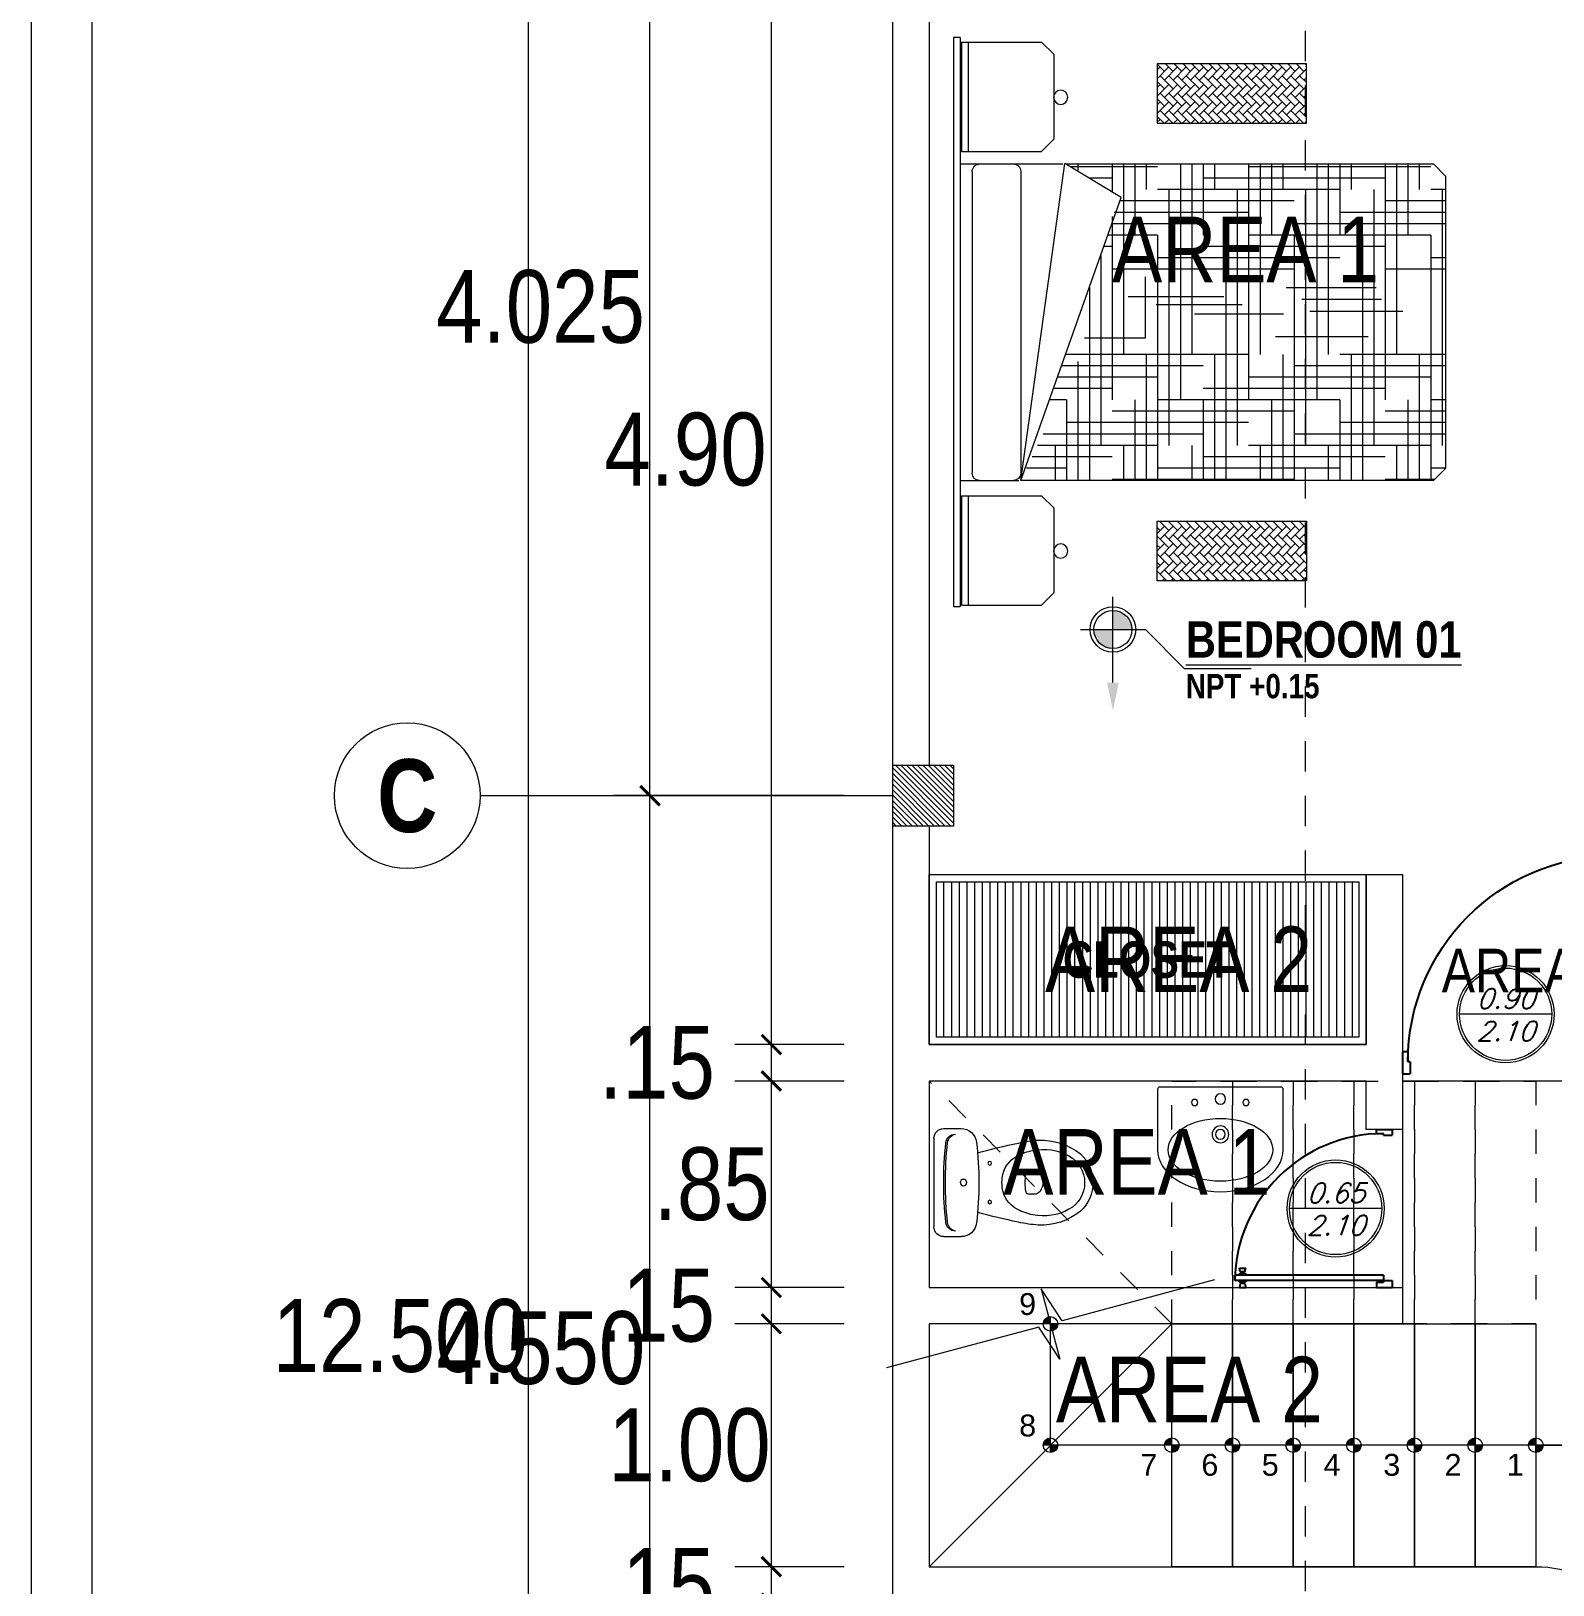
# Model space of a CAD drawing. Header units: millimetres. Extents: x 68 to 194, y 47 to 103.
# Drawn here: x 68.6 to 74.87, y 91.83 to 98.23 of the extents above; entities that cross this region are included whole.
import ezdxf
from ezdxf.enums import TextEntityAlignment as Align

# ---------------------------------------------------------------- set-up
doc = ezdxf.new("R2010")
doc.units = ezdxf.units.MM
doc.linetypes.add('DASHED2', pattern=[0.375, 0.25, -0.125])
for name, color, linetype, lineweight in [('A_Bloques', 56, 'Continuous', 15), ('A_Detalle de Vanos', 250, 'Continuous', 5), ('A_Muro con Techo', 232, 'Continuous', 40), ('A_Texto', 43, 'Continuous', 9), ('E_Columna', 3, 'Continuous', 25), ('G_Cortes', 3, 'Continuous', 60), ('G_Ejes', 253, 'Continuous', 20), ('G_Escalera', 40, 'Continuous', 18), ('G_Proyección', 8, 'DASHED2', 15), ('G_Sombreados', 8, 'Continuous', 9), ('G_Texto', 122, 'Continuous', 20)]:
    doc.layers.add(name, color=color, linetype=linetype, lineweight=lineweight)
doc.layers.add('A_Puerta', color=32, linetype='Continuous')
doc.layers.add('G_Acotación', color=171, linetype='Continuous')
doc.styles.add('Acotacion', font='ARIALN.TTF')
doc.styles.add('AMBIENTES', font='ARIALNB.TTF', dxfattribs={"height": 0.15})
doc.styles.add('Arial Marron', font='ARIALN.TTF')
doc.styles.add('ARIAL1.2', font='arial.ttf', dxfattribs={"width": 1.2})
doc.styles.add('Cotas', font='ARIALNB.TTF', dxfattribs={"height": 0.1})
doc.styles.add('Eje', font='ARIALNB.TTF', dxfattribs={"height": 0.3})
doc.styles.add('LETRAS', font='simplex1.shx', dxfattribs={"oblique": 20})
doc.dimstyles.new('Lenin_50', dxfattribs={"dimtxt": 0.3, "dimasz": 0.08, "dimexe": 0.15, "dimexo": 0.2, "dimgap": 0.03, "dimtad": 2, "dimtih": 1, "dimtoh": 1, "dimlfac": -1, "dimzin": 4, "dimdsep": 46, "dimtxsty": 'Acotacion', "dimblk": 'ARCHTICK', "dimcen": 0.08, "dimclrd": 256, "dimclre": 256, "dimclrt": 4, "dimazin": 1, "dimtm": 1e-09, "dimtfac": 1, "dimtmove": 2, "dimatfit": 2, "dimfxl": 0, "dimtolj": 1, "dimlwd": 13, "dimlwe": 18, "dimarcsym": 0})

# ---------------------------------------------------------------- blocks, each defined once
blk = doc.blocks.new('COBRE1_2')
h = blk.add_hatch()
h.set_pattern_fill('AR-HBONE', color=37, scale=0.00025, style=0)
h.set_pattern_definition([(45, (-1.600238, -0.118363), (1e-14, 0.03592102), [0.0762, -0.0254]), (135, (-1.582278, -0.100403), (1e-14, 0.03592102), [0.0762, -0.0254])])
h.paths.add_polyline_path([(-0.8188, -0.8395), (-1.0637, -0.8395), (-1.0637, -1.4547), (-0.8188, -1.4547)])
h = blk.add_hatch()
h.set_pattern_fill('AR-HBONE', color=37, scale=0.00025, style=0)
h.set_pattern_definition([(135, (1.601507, -0.118363), (-4e-18, 0.03592102), [0.0762, -0.0254]), (45, (1.583546, -0.100403), (-4e-18, 0.03592102), [0.0762, -0.0254])])
h.paths.add_polyline_path([(0.8201, -0.8395), (1.065, -0.8395), (1.065, -1.4547), (0.8201, -1.4547)])
for p, q in [((-1.1717, 0), (1.1717, 0)), ((-1.1717, -0.0273), (-1.1717, 0)), ((1.1717, 0), (1.1717, -0.0273)), ((-1.1717, -0.0273), (1.1717, -0.0273)), ((-1.153, -0.0331), (-0.703, -0.0331)), ((-1.153, -0.0331), (-1.153, -0.3631)), ((-1.153, -0.0608), (-0.703, -0.0608)), ((-0.703, -0.0331), (-0.703, -0.3631)), ((-0.6511, -0.0273), (-0.6511, -0.4505)), ((0.6523, -0.0273), (0.6523, -0.2699)), ((0.7154, -0.0331), (0.7154, -0.3631)), ((0.7154, -0.0331), (1.1654, -0.0331)), ((0.7154, -0.0608), (1.1654, -0.0608)), ((1.1654, -0.0331), (1.1654, -0.3631)), ((-0.6511, -0.1093), (-0.6511, -0.2473)), ((-0.6191, -0.0773), (0.6225, -0.0773)), ((0.6523, -0.1073), (0.6523, -0.2473)), ((0.6523, -0.2773), (-0.6527, -0.4586)), ((-0.6211, -0.2773), (0.6223, -0.2773)), ((0.6523, -0.2773), (-0.513, -0.6917)), ((0.6492, -0.2789), (0.6523, -0.2789)), ((0.6523, -1.9773), (0.6523, -0.2773)), ((-1.153, -0.3631), (-1.103, -0.4131)), ((-0.753, -0.4131), (-0.703, -0.3631)), ((0.7154, -0.3631), (0.7654, -0.4131)), ((1.1154, -0.4131), (1.1654, -0.3631)), ((-1.103, -0.4131), (-0.753, -0.4131)), ((0.7654, -0.4131), (1.1154, -0.4131)), ((-0.513, -0.6917), (-0.6527, -0.4586)), ((-0.6511, -0.4614), (-0.6511, -1.9773)), ((-0.6511, -0.4664), (-0.6481, -0.4664)), ((0.6484, -1.4039), (0.6484, -0.6539)), ((0.6484, -1.9812), (0.6484, -1.7789)), ((-0.6511, -1.9773), (-0.6011, -2.0273)), ((0.6023, -2.0273), (0.6523, -1.9773)), ((-0.6011, -2.0273), (0.6023, -2.0273)), ((-0.5456, -2.0132), (0.5078, -2.0132))]:
    blk.add_line(p, q)
at = {"color": 37}
for p, q in [((0.6016, -0.4664), (0.6016, -0.3017)), ((0.4609, -1.0289), (0.4609, -0.3694)), ((0.5078, -0.8414), (0.5078, -0.3468)), ((0.5547, -0.6539), (0.5547, -0.3243)), ((0.1797, -1.0289), (0.1797, -0.4454)), ((0.2266, -0.8414), (0.2266, -0.4287)), ((0.2734, -0.6539), (0.2734, -0.4121)), ((0.3203, -0.4664), (0.3203, -0.3954)), ((0.5078, -0.4195), (0.6523, -0.4195)), ((-0.6393, -0.8414), (-0.6393, -0.4809)), ((0.1328, -1.2164), (0.1328, -0.4621)), ((0.3203, -0.4664), (0.6523, -0.4664)), ((0.4141, -1.2164), (0.4141, -0.4664)), ((-0.6511, -0.5132), (-0.62, -0.5132)), ((-0.5924, -0.6539), (-0.5924, -0.5591)), ((-0.1429, -0.5601), (0.6523, -0.5601)), ((0.0644, -0.5399), (0.0644, -0.7912)), ((0.1617, -0.5132), (0.6523, -0.5132)), ((-0.3581, -0.8414), (-0.3581, -0.6366)), ((-0.3112, -0.6539), (-0.3112, -0.6199)), ((-0.2747, -0.607), (0.5078, -0.607)), ((-0.6511, -0.6539), (-0.5356, -0.6539)), ((-0.6511, -0.7007), (0.1328, -0.7007)), ((-0.4987, -1.4039), (-0.4987, -0.6848)), ((-0.4518, -1.2164), (-0.4518, -0.6623)), ((-0.4343, -0.6539), (0.3203, -0.6539)), ((-0.4049, -1.0289), (-0.4049, -0.6533)), ((-0.2174, -1.4039), (-0.2174, -0.6539)), ((0.3672, -1.4039), (0.3672, -0.6539)), ((0.5078, -0.7007), (0.6523, -0.7007)), ((-0.6511, -0.7476), (-0.3581, -0.7476)), ((-0.1049, -0.7202), (-0.1049, -1.1136)), ((0.3203, -0.7476), (0.6523, -0.7476)), ((-0.6511, -0.7945), (-0.5456, -0.7945)), ((0.0644, -0.7912), (-0.1868, -0.7912)), ((0.1328, -0.7945), (0.6523, -0.7945)), ((-0.5456, -1.5914), (-0.5456, -0.8414)), ((-0.5456, -0.8882), (0.5078, -0.8882)), ((-0.3581, -0.8414), (0.6523, -0.8414)), ((-0.2643, -1.5914), (-0.2643, -0.8414)), ((-0.0721, -0.8349), (-0.0721, -1.19)), ((0.3203, -1.5914), (0.3203, -0.8414)), ((0.6016, -1.5914), (0.6016, -0.8414)), ((-0.6511, -0.9351), (0.3203, -0.9351)), ((-0.6511, -0.982), (0.1328, -0.982)), ((-0.0339, -0.9934), (-0.0339, -1.3594)), ((0.5078, -0.982), (0.6523, -0.982)), ((-0.6511, -1.0289), (-0.3581, -1.0289)), ((-0.6511, -1.0757), (-0.5456, -1.0757)), ((-0.5924, -1.7789), (-0.5924, -1.0289)), ((-0.3112, -1.7789), (-0.3112, -1.0289)), ((0.1328, -1.0757), (0.6523, -1.0757)), ((0.2734, -1.7789), (0.2734, -1.0289)), ((0.3203, -1.0289), (0.6523, -1.0289)), ((0.5547, -1.7789), (0.5547, -1.0289)), ((-0.3581, -1.1226), (0.6523, -1.1226)), ((-0.5456, -1.1695), (0.5078, -1.1695)), ((-0.6511, -1.2164), (0.3203, -1.2164)), ((-0.6511, -1.2632), (0.1328, -1.2632)), ((-0.6393, -1.9664), (-0.6393, -1.2164)), ((-0.3581, -1.9664), (-0.3581, -1.2164)), ((0.2266, -1.9664), (0.2266, -1.2164)), ((0.5078, -1.9664), (0.5078, -1.2164)), ((0.5078, -1.2632), (0.6523, -1.2632)), ((-0.6511, -1.3101), (-0.3581, -1.3101)), ((0.0589, -1.3266), (0.0589, -1.709)), ((0.3203, -1.3101), (0.6523, -1.3101)), ((-0.6511, -1.357), (-0.5456, -1.357)), ((-0.4049, -2.0273), (-0.4049, -1.4039)), ((-0.3581, -1.4039), (0.6523, -1.4039)), ((-0.1431, -1.3703), (-0.1431, -1.7418)), ((0.1328, -1.357), (0.6523, -1.357)), ((0.1797, -2.0273), (0.1797, -1.4039)), ((0.4609, -2.0273), (0.4609, -1.4039)), ((-0.5456, -1.4507), (0.5078, -1.4507)), ((-0.094, -1.4359), (-0.094, -1.7637)), ((-0.0448, -1.4687), (-0.0448, -1.8511)), ((-0.6511, -1.4976), (0.3203, -1.4976)), ((-0.6511, -1.5445), (0.1328, -1.5445)), ((-0.6511, -1.5914), (-0.3581, -1.5914)), ((-0.4518, -2.0273), (-0.4518, -1.5914)), ((0.1328, -2.0273), (0.1328, -1.5914)), ((0.3203, -1.5914), (0.6523, -1.5914)), ((0.4141, -2.0273), (0.4141, -1.5914)), ((0.5078, -1.5445), (0.6523, -1.5445)), ((-0.6511, -1.6382), (-0.5456, -1.6382)), ((0.1328, -1.6382), (0.6523, -1.6382)), ((-0.3581, -1.6851), (0.6523, -1.6851)), ((-0.6511, -1.7789), (0.3203, -1.7789)), ((-0.5456, -1.732), (0.5078, -1.732)), ((-0.4987, -2.0273), (-0.4987, -1.7789)), ((-0.2174, -2.0273), (-0.2174, -1.7789)), ((0.3672, -2.0273), (0.3672, -1.7789)), ((-0.6511, -1.8257), (0.1328, -1.8257)), ((0.5078, -1.8257), (0.6523, -1.8257)), ((-0.6511, -1.8726), (-0.3581, -1.8726)), ((-0.6511, -1.9195), (-0.5456, -1.9195)), ((0.1328, -1.9195), (0.6523, -1.9195)), ((0.3203, -1.8726), (0.6523, -1.8726)), ((-0.5456, -2.0273), (-0.5456, -1.9664)), ((-0.3581, -1.9664), (0.6523, -1.9664)), ((-0.2643, -2.0273), (-0.2643, -1.9664)), ((0.3203, -2.0273), (0.3203, -1.9664)), ((0.6016, -2.0273), (0.6016, -1.9664))]:
    blk.add_line(p, q, dxfattribs=at)
for points in [[(-1.0637, -0.8395), (-0.8188, -0.8395), (-0.8188, -1.4547), (-1.0637, -1.4547)], [(1.065, -0.8395), (0.8201, -0.8395), (0.8201, -1.4547), (1.065, -1.4547)]]:
    blk.add_lwpolyline(points, close=True)
for centre in [(-0.9256, -0.4422), (0.9427, -0.4422)]:
    blk.add_circle(centre, 0.0292)
for centre, radius, start, end in [((-0.6191, -0.1093), 0.032, 89.99992, 179.99995), ((0.6223, -0.1073), 0.03, 0.11268, 89.62857), ((-0.6211, -0.2473), 0.03, 179.99998, 270.00004), ((0.6223, -0.2473), 0.03, 270, 0)]:
    blk.add_arc(centre, radius, start, end)
blk = doc.blocks.new('INOD4')
at = {"linetype": 'ByBlock'}
for p, q in [((-0.2225, -0.06), (-0.2225, -0.1316)), ((-0.1825, -0.02), (0.1825, -0.02)), ((0.2225, -0.06), (0.2225, -0.1316)), ((-0.048, -0.433), (-0.048, -0.4129)), ((0.048, -0.433), (0.048, -0.4129))]:
    blk.add_line(p, q, dxfattribs=at)
for centre, radius in [((0, -0.142), 0.0135), ((0, -0.142), 0.0135), ((-0.08, -0.25), 0.0075), ((0.08, -0.25), 0.0075)]:
    blk.add_circle(centre, radius, dxfattribs=at)
for centre, radius, start, end in [((-0.1825, -0.06), 0.04, 90, 180), ((0, -1.56), 1.5, 83.72811, 96.27189), ((0.1825, -0.06), 0.04, 0, 90), ((-0.1595, -0.1087), 0.04, 96.27189, 180), ((-0.1601, -0.1159), 0.04, 96.21414, 169.75716), ((0, -1.56), 1.493, 83.67552, 96.33055), ((0.1595, -0.1087), 0.04, 0, 83.72811), ((0.1601, -0.1159), 0.04, 10.24284, 83.78586), ((-0.1585, -0.1316), 0.064, 180, 263.20695), ((0.1585, -0.1316), 0.064, 276.79305, 0), ((0, 1.199), 1.404, 263.20695, 276.79305), ((2.2862, -0.8696), 2.5, 164.45601, 168.42561), ((-2.2862, -0.8696), 2.5, 11.57439, 15.54399), ((-0.007, -0.416), 0.1156, 96.24191, 152.59732), ((0, -0.48), 0.18, 83.75809, 96.24191), ((0.007, -0.416), 0.1156, 27.40268, 83.75809), ((0.4232, -0.4957), 0.6, 167.70933, 175.6206), ((0.1123, -0.4778), 0.25, 152.59732, 168.38048), ((-0.1123, -0.4778), 0.25, 11.61952, 27.40268), ((-0.4232, -0.4957), 0.6, 4.3794, 12.29067), ((0.079, -0.471), 0.216, 168.38048, 209.11615), ((-0.033, -0.4129), 0.015, 96.64916, 180), ((-0.018, -0.433), 0.03, 180, 233.1301), ((0, -0.696), 0.3, 83.35084, 96.64916), ((0.033, -0.4129), 0.015, 0, 83.35084), ((0.018, -0.433), 0.03, 306.8699, 0), ((-0.079, -0.471), 0.216, 330.88385, 11.61952), ((0.0848, -0.4604), 0.26, 177.69717, 218.71313), ((0, -0.409), 0.06, 233.1301, 306.8699), ((-0.0848, -0.4604), 0.26, 321.28687, 2.30283), ((0, -0.515), 0.16, 222.43623, 317.56377), ((0, -0.515), 0.1256, 209.11615, 330.88385)]:
    blk.add_arc(centre, radius, start, end, dxfattribs=at)
blk = doc.blocks.new('L01601A', base_point=(1717.16, 970.19))
blk.add_circle((1717.16, 970.19), 25)
blk = doc.blocks.new('L01601B', base_point=(1777.33, 924.89))
blk.add_arc((1777.33, 924.89), 30, 180, 0)
blk = doc.blocks.new('Lavatorio 01')
blk.add_lwpolyline([(-0.2836, 0.2586), (-0.0336, 0.2586, -0.414214), (-0.025, 0.25), (-0.025, -0.25, -0.414214), (-0.0336, -0.2586), (-0.2836, -0.2586)], format="xyb")
for centre, radius in [((-0.0884, 0.1059), 0.0129), ((-0.2197, 0), 0.0345), ((-0.2197, 0), 0.0198), ((-0.0742, 0), 0.0216), ((-0.0884, -0.1059), 0.0129)]:
    blk.add_circle(centre, radius)
at = {"extrusion": (0, 0, -1), "xscale": 0.008620689655174374, "zscale": -0.008620689655172419, "rotation": 90}
for name, yscale in [('L01601B', 0.005747126436773442), ('L01601A', 0.005172413793104624)]:
    blk.add_blockref(name, (0.2836, 0), dxfattribs=dict(at, yscale=yscale))
blk = doc.blocks.new('Puerta 02')
for p, q in [((0.042, 0.9243), (0.0357, 0.9124)), ((0.042, 0.8718), (0.042, 0.9243)), ((0.0436, 0.9243), (0.042, 0.9243)), ((0.0436, 0.9463), (0.0784, 0.9463)), ((0.0436, 0.005), (0.0436, 0.9463)), ((0.0784, 0.005), (0.0784, 0.9463)), ((0.0784, 0.9243), (0.08, 0.9243)), ((0.08, 0.8718), (0.08, 0.9243)), ((0.08, 0.9243), (0.0863, 0.9124)), ((0.0239, 0.9132), (0, 0.918)), ((0, 0.918), (0, 0.8782)), ((0.0239, 0.883), (0, 0.8782)), ((0.0239, 0.9068), (0.0239, 0.9132)), ((0.0277, 0.9068), (0.0239, 0.9068)), ((0.0239, 0.8893), (0.0239, 0.9068)), ((0.0277, 0.8893), (0.0239, 0.8893)), ((0.0239, 0.8893), (0.0239, 0.883)), ((0.0317, 0.9092), (0.0277, 0.9092)), ((0.0277, 0.9068), (0.0277, 0.9092)), ((0.0277, 0.8893), (0.0277, 0.9068)), ((0.0277, 0.8893), (0.0277, 0.8869)), ((0.0317, 0.8869), (0.0277, 0.8869)), ((0.0317, 0.9092), (0.0317, 0.9124)), ((0.0357, 0.9124), (0.0317, 0.9124)), ((0.0317, 0.8869), (0.0317, 0.9092)), ((0.0317, 0.8869), (0.0317, 0.8838)), ((0.0357, 0.8838), (0.0317, 0.8838)), ((0.0357, 0.8838), (0.0357, 0.9124)), ((0.042, 0.8718), (0.0357, 0.8838)), ((0.0436, 0.8718), (0.042, 0.8718)), ((0.0784, 0.8718), (0.08, 0.8718)), ((0.0789, 0.8981), (0.0789, 0.8981)), ((0.0789, 0.8981), (0.0789, 0.8981)), ((0.08, 0.8718), (0.0863, 0.8838)), ((0.0863, 0.8838), (0.0863, 0.9124)), ((0.0863, 0.9124), (0.0903, 0.9124)), ((0.0863, 0.8838), (0.0903, 0.8838)), ((0.0903, 0.9092), (0.0903, 0.9124)), ((0.0903, 0.9092), (0.0943, 0.9092)), ((0.0903, 0.8869), (0.0903, 0.9092)), ((0.0903, 0.8869), (0.0943, 0.8869)), ((0.0903, 0.8869), (0.0903, 0.8838)), ((0.0943, 0.9068), (0.0943, 0.9092)), ((0.0943, 0.8893), (0.0943, 0.9068)), ((0.0943, 0.9068), (0.0983, 0.9068)), ((0.0943, 0.8893), (0.0943, 0.8869)), ((0.0943, 0.8893), (0.0983, 0.8893)), ((0.0983, 0.9132), (0.1221, 0.918)), ((0.0983, 0.9068), (0.0983, 0.9132)), ((0.0983, 0.8893), (0.0983, 0.9068)), ((0.0983, 0.8893), (0.0983, 0.883)), ((0.0983, 0.883), (0.1221, 0.8782)), ((0.1221, 0.918), (0.1221, 0.8782)), ((0, 0.05), (0, -0.05)), ((0.0336, 0.05), (0, 0.05)), ((0.0336, 0.05), (0.0336, 0.005)), ((0.0436, 0.005), (0.0336, 0.005)), ((0.0783, 0.005), (0.0433, 0.005)), ((0.0436, 0.005), (0.0436, -0.05)), ((0.965, 0.005), (0.975, 0.005)), ((0.965, 0.005), (0.965, -0.05)), ((0.975, 0.05), (0.975, 0.005)), ((0.975, 0.05), (1, 0.05)), ((1, 0.05), (1, -0.05)), ((0.0436, -0.05), (0, -0.05)), ((1, -0.05), (0.965, -0.05))]:
    blk.add_line(p, q)
blk.add_arc((0.0336, 0.005), 0.9414, 0, 89.39134)
blk = doc.blocks.new('TITULP')
h = blk.add_hatch(color=1)
h.paths.add_polyline_path([(0, -0.0554), (0, -0.134), (0.0785, -0.134, 0.414214)])
h.paths.add_polyline_path([(0, -0.134), (-0.0785, -0.134, 0.414214), (0, -0.2125)])
for p, q in [((0, -0.3527), (0, 0)), ((-0.134, -0.134), (0.134, -0.134)), ((0.2939, -0.2939), (0.5699, -0.2939))]:
    blk.add_line(p, q)
at = {"lineweight": 18}
blk.add_line((0.134, -0.134), (0.2939, -0.2939), dxfattribs=at)
for radius in [0.0937, 0.0785]:
    blk.add_circle((0, -0.134), radius)
blk.add_solid([(0.0242, -0.3527), (0, -0.4678), (-0.0242, -0.3527)])
at = {"style": 'Arial Marron', "width": 1.35}
blk.add_attdef('%%USALA', text='', height=0.14, dxfattribs=at).set_placement((0.3052, -0.1124), align=Align.TOP_LEFT)
at = {"style": 'Arial Marron', "width": 1.1}
blk.add_attdef('NPT%%P0.00', text='', height=0.1, dxfattribs=at).set_placement((0.6033, -0.3972), align=Align.MIDDLE_CENTER)
at = {"style": 'Arial Marron'}
blk.add_attdef('PISO', text='', height=0.08, dxfattribs=at).set_placement((0.6033, -0.5391), align=Align.MIDDLE_CENTER)
blk = doc.blocks.new('Eri')
blk.add_line((-1.7, 0), (0, 0))
blk.add_circle((-2, 0), 0.3)
at = {"color": 1, "style": 'Eje', "flags": 4}
blk.add_attdef('H', text='', height=0.3, dxfattribs=at).set_placement((-2, 0), align=Align.MIDDLE_CENTER)
blk = doc.blocks.new('_ArchTick')
at = {"color": 0, "linetype": 'ByBlock', "const_width": 0.15}
blk.add_lwpolyline([(-0.5, -0.5), (0.5, 0.5)], dxfattribs=at)
blk = doc.blocks.new('*D81')
at = {"layer": 'Defpoints', "color": 0}
for p in [(70.6519, 99.1087), (72.1519, 99.1087), (72.1519, 86.6087)]:
    blk.add_point(p, dxfattribs=at)
at = {"layer": 'G_Acotación', "lineweight": 18}
for p, q in [((71.9519, 99.1087), (70.5019, 99.1087)), ((71.9519, 86.6087), (70.5019, 86.6087))]:
    blk.add_line(p, q, dxfattribs=at)
at = {"layer": 'G_Acotación', "lineweight": 13}
blk.add_line((70.6519, 86.6087), (70.6519, 99.1087), dxfattribs=at)
at = {"layer": 'G_Acotación', "lineweight": 13, "xscale": 0.08, "yscale": 0.08, "zscale": 0.08}
for p, rotation in [((70.6519, 99.1087), 90), ((70.6519, 86.6087), 270)]:
    blk.add_blockref('_ArchTick', p, dxfattribs=dict(at, rotation=rotation))
at = {"layer": 'G_Acotación', "color": 4, "lineweight": 5, "insert": (70.1232, 92.8587), "char_height": 0.3, "attachment_point": 5, "style": 'Acotacion'}
blk.add_mtext('\\A1;12.500', dxfattribs=at)
blk = doc.blocks.new('*D83')
at = {"layer": 'Defpoints', "color": 0}
for p in [(71.1519, 95.0837), (72.1519, 95.0837), (72.1519, 90.5337)]:
    blk.add_point(p, dxfattribs=at)
at = {"layer": 'G_Acotación', "lineweight": 18}
for p, q in [((71.9519, 95.0837), (71.0019, 95.0837)), ((71.9519, 90.5337), (71.0019, 90.5337))]:
    blk.add_line(p, q, dxfattribs=at)
at = {"layer": 'G_Acotación', "lineweight": 13}
blk.add_line((71.1519, 90.5337), (71.1519, 95.0837), dxfattribs=at)
at = {"layer": 'G_Acotación', "lineweight": 13, "xscale": 0.08, "yscale": 0.08, "zscale": 0.08}
for p, rotation in [((71.1519, 95.0837), 90), ((71.1519, 90.5337), 270)]:
    blk.add_blockref('_ArchTick', p, dxfattribs=dict(at, rotation=rotation))
at = {"layer": 'G_Acotación', "color": 4, "lineweight": 5, "insert": (70.7023, 92.8087), "char_height": 0.3, "attachment_point": 5, "style": 'Acotacion'}
blk.add_mtext('\\A1;4.550', dxfattribs=at)
blk = doc.blocks.new('*D84')
at = {"layer": 'Defpoints', "color": 0}
for p in [(71.1519, 99.1087), (72.1519, 99.1087), (72.1519, 95.0837)]:
    blk.add_point(p, dxfattribs=at)
at = {"layer": 'G_Acotación', "lineweight": 18}
for p, q in [((71.9519, 99.1087), (71.0019, 99.1087)), ((71.9519, 95.0837), (71.0019, 95.0837))]:
    blk.add_line(p, q, dxfattribs=at)
at = {"layer": 'G_Acotación', "lineweight": 13}
blk.add_line((71.1519, 95.0837), (71.1519, 99.1087), dxfattribs=at)
at = {"layer": 'G_Acotación', "lineweight": 13, "xscale": 0.08, "yscale": 0.08, "zscale": 0.08}
for p, rotation in [((71.1519, 99.1087), 90), ((71.1519, 95.0837), 270)]:
    blk.add_blockref('_ArchTick', p, dxfattribs=dict(at, rotation=rotation))
at = {"layer": 'G_Acotación', "color": 4, "lineweight": 5, "insert": (70.701, 97.0962), "char_height": 0.3, "attachment_point": 5, "style": 'Acotacion'}
blk.add_mtext('\\A1;4.025', dxfattribs=at)
blk = doc.blocks.new('*D174')
at = {"layer": 'Defpoints', "color": 0}
for p in [(71.6519, 91.9087), (72.1519, 91.9087), (72.1519, 91.7587)]:
    blk.add_point(p, dxfattribs=at)
at = {"layer": 'G_Acotación', "lineweight": 18}
for p, q in [((71.9519, 91.9087), (71.5019, 91.9087)), ((71.9519, 91.7587), (71.5019, 91.7587))]:
    blk.add_line(p, q, dxfattribs=at)
at = {"layer": 'G_Acotación', "lineweight": 13}
blk.add_line((71.6519, 91.7587), (71.6519, 91.9087), dxfattribs=at)
at = {"layer": 'G_Acotación', "lineweight": 13, "xscale": 0.08, "yscale": 0.08, "zscale": 0.08}
for p, rotation in [((71.6519, 91.9087), 90), ((71.6519, 91.7587), 270)]:
    blk.add_blockref('_ArchTick', p, dxfattribs=dict(at, rotation=rotation))
at = {"layer": 'G_Acotación', "color": 4, "lineweight": 5, "insert": (71.1806, 91.8337), "char_height": 0.3, "attachment_point": 5, "style": 'Acotacion'}
blk.add_mtext('\\A1;.15', dxfattribs=at)
blk = doc.blocks.new('*D175')
at = {"layer": 'Defpoints', "color": 0}
for p in [(71.6519, 92.9087), (72.1519, 92.9087), (72.1519, 91.9087)]:
    blk.add_point(p, dxfattribs=at)
at = {"layer": 'G_Acotación', "lineweight": 18}
for p, q in [((71.9519, 92.9087), (71.5019, 92.9087)), ((71.9519, 91.9087), (71.5019, 91.9087))]:
    blk.add_line(p, q, dxfattribs=at)
at = {"layer": 'G_Acotación', "lineweight": 13}
blk.add_line((71.6519, 91.9087), (71.6519, 92.9087), dxfattribs=at)
at = {"layer": 'G_Acotación', "lineweight": 13, "xscale": 0.08, "yscale": 0.08, "zscale": 0.08}
for p, rotation in [((71.6519, 92.9087), 90), ((71.6519, 91.9087), 270)]:
    blk.add_blockref('_ArchTick', p, dxfattribs=dict(at, rotation=rotation))
at = {"layer": 'G_Acotación', "color": 4, "lineweight": 5, "insert": (71.3144, 92.4087), "char_height": 0.3, "attachment_point": 5, "style": 'Acotacion'}
blk.add_mtext('\\A1;1.00', dxfattribs=at)
blk = doc.blocks.new('*D176')
at = {"layer": 'Defpoints', "color": 0}
for p in [(71.6519, 93.0587), (72.1519, 93.0587), (72.1519, 92.9087)]:
    blk.add_point(p, dxfattribs=at)
at = {"layer": 'G_Acotación', "lineweight": 18}
for p, q in [((71.9519, 93.0587), (71.5019, 93.0587)), ((71.9519, 92.9087), (71.5019, 92.9087))]:
    blk.add_line(p, q, dxfattribs=at)
at = {"layer": 'G_Acotación', "lineweight": 13}
blk.add_line((71.6519, 92.9087), (71.6519, 93.0587), dxfattribs=at)
at = {"layer": 'G_Acotación', "lineweight": 13, "xscale": 0.08, "yscale": 0.08, "zscale": 0.08}
for p, rotation in [((71.6519, 93.0587), 90), ((71.6519, 92.9087), 270)]:
    blk.add_blockref('_ArchTick', p, dxfattribs=dict(at, rotation=rotation))
at = {"layer": 'G_Acotación', "color": 4, "lineweight": 5, "insert": (71.1806, 92.9837), "char_height": 0.3, "attachment_point": 5, "style": 'Acotacion'}
blk.add_mtext('\\A1;.15', dxfattribs=at)
blk = doc.blocks.new('*D177')
at = {"layer": 'Defpoints', "color": 0}
for p in [(71.6519, 93.9087), (72.1519, 93.9087), (72.1519, 93.0587)]:
    blk.add_point(p, dxfattribs=at)
at = {"layer": 'G_Acotación', "lineweight": 18}
for p, q in [((71.9519, 93.9087), (71.5019, 93.9087)), ((71.9519, 93.0587), (71.5019, 93.0587))]:
    blk.add_line(p, q, dxfattribs=at)
at = {"layer": 'G_Acotación', "lineweight": 13}
blk.add_line((71.6519, 93.0587), (71.6519, 93.9087), dxfattribs=at)
at = {"layer": 'G_Acotación', "lineweight": 13, "xscale": 0.08, "yscale": 0.08, "zscale": 0.08}
for p, rotation in [((71.6519, 93.9087), 90), ((71.6519, 93.0587), 270)]:
    blk.add_blockref('_ArchTick', p, dxfattribs=dict(at, rotation=rotation))
at = {"layer": 'G_Acotación', "color": 4, "lineweight": 5, "insert": (71.406, 93.4837), "char_height": 0.3, "attachment_point": 5, "style": 'Acotacion'}
blk.add_mtext('\\A1;.85', dxfattribs=at)
blk = doc.blocks.new('*D178')
at = {"layer": 'Defpoints', "color": 0}
for p in [(71.6519, 94.0587), (72.1519, 94.0587), (72.1519, 93.9087)]:
    blk.add_point(p, dxfattribs=at)
at = {"layer": 'G_Acotación', "lineweight": 18}
for p, q in [((71.9519, 94.0587), (71.5019, 94.0587)), ((71.9519, 93.9087), (71.5019, 93.9087))]:
    blk.add_line(p, q, dxfattribs=at)
at = {"layer": 'G_Acotación', "lineweight": 13}
blk.add_line((71.6519, 93.9087), (71.6519, 94.0587), dxfattribs=at)
at = {"layer": 'G_Acotación', "lineweight": 13, "xscale": 0.08, "yscale": 0.08, "zscale": 0.08}
for p, rotation in [((71.6519, 94.0587), 90), ((71.6519, 93.9087), 270)]:
    blk.add_blockref('_ArchTick', p, dxfattribs=dict(at, rotation=rotation))
at = {"layer": 'G_Acotación', "color": 4, "lineweight": 5, "insert": (71.1806, 93.9837), "char_height": 0.3, "attachment_point": 5, "style": 'Acotacion'}
blk.add_mtext('\\A1;.15', dxfattribs=at)
blk = doc.blocks.new('*D179')
at = {"layer": 'Defpoints', "color": 0}
for p in [(71.6519, 98.9587), (72.1519, 98.9587), (72.1519, 94.0587)]:
    blk.add_point(p, dxfattribs=at)
at = {"layer": 'G_Acotación', "lineweight": 18}
for p, q in [((71.9519, 98.9587), (71.5019, 98.9587)), ((71.9519, 94.0587), (71.5019, 94.0587))]:
    blk.add_line(p, q, dxfattribs=at)
at = {"layer": 'G_Acotación', "lineweight": 13}
blk.add_line((71.6519, 94.0587), (71.6519, 98.9587), dxfattribs=at)
at = {"layer": 'G_Acotación', "lineweight": 13, "xscale": 0.08, "yscale": 0.08, "zscale": 0.08}
for p, rotation in [((71.6519, 98.9587), 90), ((71.6519, 94.0587), 270)]:
    blk.add_blockref('_ArchTick', p, dxfattribs=dict(at, rotation=rotation))
at = {"layer": 'G_Acotación', "color": 4, "lineweight": 5, "insert": (71.2979, 96.5087), "char_height": 0.3, "attachment_point": 5, "style": 'Acotacion'}
blk.add_mtext('\\A1;4.90', dxfattribs=at)

msp = doc.modelspace()

# ---------------------------------------------------------------- hatches: boundary and pattern name
at = {"layer": 'E_Columna', "lineweight": 5}
h = msp.add_hatch(dxfattribs=at)
h.set_pattern_fill('LINE', color=256, scale=0.005, angle=45, style=0)
h.set_pattern_definition([(135, (187.297988, 6.74542), (0.0112253202, 0.0112253202), [])])
h.paths.add_polyline_path([(72.4019, 94.9587), (72.1519, 94.9587), (72.1519, 95.2087), (72.4019, 95.2087)])
at = {"layer": 'G_Escalera', "lineweight": 5}
h = msp.add_hatch(color=3, dxfattribs=at)
h.paths.add_polyline_path([(72.7719, 92.9087, -0.414214), (72.8019, 92.9387), (72.8019, 92.9087)])
h.paths.add_polyline_path([(72.8019, 92.9087), (72.8319, 92.9087, -0.414214), (72.8019, 92.8787)])
h = msp.add_hatch(color=3, dxfattribs=at)
h.paths.add_polyline_path([(72.7719, 92.9087, -0.414214), (72.8019, 92.9387), (72.8019, 92.9087)])
h.paths.add_polyline_path([(72.8019, 92.9087), (72.8319, 92.9087, -0.414214), (72.8019, 92.8787)])
h = msp.add_hatch(color=3, dxfattribs=at)
h.paths.add_polyline_path([(72.7719, 92.4087, -0.414214), (72.8019, 92.4387), (72.8019, 92.4087)])
h.paths.add_polyline_path([(72.8019, 92.4087), (72.8319, 92.4087, -0.414214), (72.8019, 92.3787)])
h = msp.add_hatch(color=3, dxfattribs=at)
h.paths.add_polyline_path([(72.7719, 92.4087, -0.414214), (72.8019, 92.4387), (72.8019, 92.4087)])
h.paths.add_polyline_path([(72.8019, 92.4087), (72.8319, 92.4087, -0.414214), (72.8019, 92.3787)])
h = msp.add_hatch(color=3, dxfattribs=at)
h.paths.add_polyline_path([(73.2719, 92.4087, -0.414214), (73.3019, 92.4387), (73.3019, 92.4087)])
h.paths.add_polyline_path([(73.3019, 92.4087), (73.3319, 92.4087, -0.414214), (73.3019, 92.3787)])
h = msp.add_hatch(color=3, dxfattribs=at)
h.paths.add_polyline_path([(73.2719, 92.4087, -0.414214), (73.3019, 92.4387), (73.3019, 92.4087)])
h.paths.add_polyline_path([(73.3019, 92.4087), (73.3319, 92.4087, -0.414214), (73.3019, 92.3787)])
h = msp.add_hatch(color=3, dxfattribs=at)
h.paths.add_polyline_path([(73.5219, 92.4087, -0.414214), (73.5519, 92.4387), (73.5519, 92.4087)])
h.paths.add_polyline_path([(73.5519, 92.4087), (73.5819, 92.4087, -0.414214), (73.5519, 92.3787)])
h = msp.add_hatch(color=3, dxfattribs=at)
h.paths.add_polyline_path([(73.5219, 92.4087, -0.414214), (73.5519, 92.4387), (73.5519, 92.4087)])
h.paths.add_polyline_path([(73.5519, 92.4087), (73.5819, 92.4087, -0.414214), (73.5519, 92.3787)])
h = msp.add_hatch(color=3, dxfattribs=at)
h.paths.add_polyline_path([(73.7719, 92.4087, -0.414214), (73.8019, 92.4387), (73.8019, 92.4087)])
h.paths.add_polyline_path([(73.8019, 92.4087), (73.8319, 92.4087, -0.414214), (73.8019, 92.3787)])
h = msp.add_hatch(color=3, dxfattribs=at)
h.paths.add_polyline_path([(73.7719, 92.4087, -0.414214), (73.8019, 92.4387), (73.8019, 92.4087)])
h.paths.add_polyline_path([(73.8019, 92.4087), (73.8319, 92.4087, -0.414214), (73.8019, 92.3787)])
h = msp.add_hatch(color=3, dxfattribs=at)
h.paths.add_polyline_path([(74.0219, 92.4087, -0.414214), (74.0519, 92.4387), (74.0519, 92.4087)])
h.paths.add_polyline_path([(74.0519, 92.4087), (74.0819, 92.4087, -0.414214), (74.0519, 92.3787)])
h = msp.add_hatch(color=3, dxfattribs=at)
h.paths.add_polyline_path([(74.0219, 92.4087, -0.414214), (74.0519, 92.4387), (74.0519, 92.4087)])
h.paths.add_polyline_path([(74.0519, 92.4087), (74.0819, 92.4087, -0.414214), (74.0519, 92.3787)])
h = msp.add_hatch(color=3, dxfattribs=at)
h.paths.add_polyline_path([(74.2719, 92.4087, -0.414214), (74.3019, 92.4387), (74.3019, 92.4087)])
h.paths.add_polyline_path([(74.3019, 92.4087), (74.3319, 92.4087, -0.414214), (74.3019, 92.3787)])
h = msp.add_hatch(color=3, dxfattribs=at)
h.paths.add_polyline_path([(74.2719, 92.4087, -0.414214), (74.3019, 92.4387), (74.3019, 92.4087)])
h.paths.add_polyline_path([(74.3019, 92.4087), (74.3319, 92.4087, -0.414214), (74.3019, 92.3787)])
h = msp.add_hatch(color=3, dxfattribs=at)
h.paths.add_polyline_path([(74.5219, 92.4087, -0.414214), (74.5519, 92.4387), (74.5519, 92.4087)])
h.paths.add_polyline_path([(74.5519, 92.4087), (74.5819, 92.4087, -0.414214), (74.5519, 92.3787)])
h = msp.add_hatch(color=3, dxfattribs=at)
h.paths.add_polyline_path([(74.5219, 92.4087, -0.414214), (74.5519, 92.4387), (74.5519, 92.4087)])
h.paths.add_polyline_path([(74.5519, 92.4087), (74.5819, 92.4087, -0.414214), (74.5519, 92.3787)])
h = msp.add_hatch(color=3, dxfattribs=at)
h.paths.add_polyline_path([(74.7719, 92.4087, -0.414214), (74.8019, 92.4387), (74.8019, 92.4087)])
h.paths.add_polyline_path([(74.8019, 92.4087), (74.8319, 92.4087, -0.414214), (74.8019, 92.3787)])
h = msp.add_hatch(color=3, dxfattribs=at)
h.paths.add_polyline_path([(74.7719, 92.4087, -0.414214), (74.8019, 92.4387), (74.8019, 92.4087)])
h.paths.add_polyline_path([(74.8019, 92.4087), (74.8319, 92.4087, -0.414214), (74.8019, 92.3787)])
at = {"layer": 'G_Sombreados', "lineweight": 5}
h = msp.add_hatch(dxfattribs=at)
h.set_pattern_fill('LINE', color=256, scale=0.01, angle=90, style=0)
h.set_pattern_definition([(90, (187.297988, 6.74542), (0.03175, 2e-16), [])])
h.paths.add_polyline_path([(72.3319, 94.7287), (74.0719, 94.7287), (74.0719, 94.0887), (72.3319, 94.0887)])

# ---------------------------------------------------------------- linework, layer by layer
at = {"lineweight": 5}
for points in [[(109.6519, 75.1029), (109.6519, 102.6587), (68.6019, 102.6587), (68.6019, 75.1029)], [(109.4019, 75.3529), (109.4019, 102.4087), (68.8519, 102.4087), (68.8519, 75.3529)]]:
    msp.add_lwpolyline(points, close=True, dxfattribs=at)
at = {"layer": 'A_Bloques', "lineweight": 5}
for points in [[(72.3019, 94.7587), (74.1019, 94.7587), (74.1019, 94.0587), (72.3019, 94.0587)], [(72.3319, 94.7287), (74.0719, 94.7287), (74.0719, 94.0887), (72.3319, 94.0887)]]:
    msp.add_lwpolyline(points, close=True, dxfattribs=at)
at = {"layer": 'A_Bloques', "color": 1, "lineweight": 5}
msp.add_lwpolyline([(73.4781, 93.0899), (72.8502, 92.9216), (72.7631, 93.0536), (72.8408, 92.7638), (72.7536, 92.8957), (72.1258, 92.7275)], dxfattribs=at)
at = {"layer": 'A_Detalle de Vanos', "linetype": 'Continuous', "lineweight": 5}
for p, q in [((74.8669, 94.1837), (74.4869, 94.1837)), ((74.1669, 93.3837), (73.7869, 93.3837))]:
    msp.add_line(p, q, dxfattribs=at)
for centre, radius in [((74.6769, 94.1837), 0.2), ((74.6769, 94.1837), 0.19), ((73.9769, 93.3837), 0.2), ((73.9769, 93.3837), 0.19)]:
    msp.add_circle(centre, radius, dxfattribs=at)
at = {"layer": 'A_Muro con Techo', "lineweight": 5}
msp.add_lwpolyline([(72.1519, 86.6087), (72.1519, 99.1087), (78.1519, 99.1087), (78.1519, 86.6087)], dxfattribs=at)
msp.add_lwpolyline([(75.0519, 98.9587), (72.4019, 98.9587), (72.4019, 98.8587), (72.3019, 98.8587), (72.3019, 95.2087), (72.4019, 95.2087), (72.4019, 94.9587), (72.3019, 94.9587), (72.3019, 94.0587), (74.1019, 94.0587), (74.1019, 94.7587), (74.2519, 94.7587), (74.2519, 94.0587), (74.2519, 93.7087), (74.1019, 93.7087), (74.1019, 93.9087), (72.3019, 93.9087), (72.3019, 93.0587), (74.2519, 93.0587), (74.2519, 92.9087), (72.3019, 92.9087), (72.3019, 91.9087), (74.8019, 91.9087, -0.414214), (75.3019, 91.4087)], format="xyb", dxfattribs=at)
at = {"layer": 'A_Puerta', "lineweight": 5}
for p, q in [((75.1519, 93.9087), (74.2519, 93.9087)), ((74.2519, 93.7087), (74.2519, 93.0587))]:
    msp.add_line(p, q, dxfattribs=at)
at = {"layer": 'E_Columna', "lineweight": 5}
msp.add_lwpolyline([(72.4019, 94.9587), (72.1519, 94.9587), (72.1519, 95.2087), (72.4019, 95.2087)], close=True, dxfattribs=at)
at = {"layer": 'G_Cortes', "color": 3, "linetype": 'DASHED2', "lineweight": 5, "ltscale": 0.5}
msp.add_line((73.8519, 83.933), (73.8519, 100.9844), dxfattribs=at)
at = {"layer": 'G_Escalera', "lineweight": 5}
msp.add_line((73.3019, 92.9087), (72.3019, 91.9087), dxfattribs=at)
at = {"layer": 'G_Escalera', "color": 3, "lineweight": 5}
for p, q in [((72.8319, 92.9087), (72.7719, 92.9087)), ((72.8319, 92.9087), (72.7719, 92.9087)), ((72.8019, 92.8787), (72.8019, 92.9387)), ((72.8019, 92.8787), (72.8019, 92.9387)), ((72.8319, 92.4087), (72.7719, 92.4087)), ((72.8319, 92.4087), (72.7719, 92.4087)), ((72.8019, 92.3787), (72.8019, 92.4387)), ((72.8019, 92.3787), (72.8019, 92.4387)), ((73.3319, 92.4087), (73.2719, 92.4087)), ((73.3319, 92.4087), (73.2719, 92.4087)), ((73.3019, 92.3787), (73.3019, 92.4387)), ((73.3019, 92.3787), (73.3019, 92.4387)), ((73.5819, 92.4087), (73.5219, 92.4087)), ((73.5819, 92.4087), (73.5219, 92.4087)), ((73.5519, 92.3787), (73.5519, 92.4387)), ((73.5519, 92.3787), (73.5519, 92.4387)), ((73.8319, 92.4087), (73.7719, 92.4087)), ((73.8319, 92.4087), (73.7719, 92.4087)), ((73.8019, 92.3787), (73.8019, 92.4387)), ((73.8019, 92.3787), (73.8019, 92.4387)), ((74.0819, 92.4087), (74.0219, 92.4087)), ((74.0819, 92.4087), (74.0219, 92.4087)), ((74.0519, 92.3787), (74.0519, 92.4387)), ((74.0519, 92.3787), (74.0519, 92.4387)), ((74.3319, 92.4087), (74.2719, 92.4087)), ((74.3319, 92.4087), (74.2719, 92.4087)), ((74.3019, 92.3787), (74.3019, 92.4387)), ((74.3019, 92.3787), (74.3019, 92.4387)), ((74.5819, 92.4087), (74.5219, 92.4087)), ((74.5819, 92.4087), (74.5219, 92.4087)), ((74.5519, 92.3787), (74.5519, 92.4387)), ((74.5519, 92.3787), (74.5519, 92.4387)), ((74.8319, 92.4087), (74.7719, 92.4087)), ((74.8319, 92.4087), (74.7719, 92.4087)), ((74.8019, 92.3787), (74.8019, 92.4387)), ((74.8019, 92.3787), (74.8019, 92.4387))]:
    msp.add_line(p, q, dxfattribs=at)
at = {"layer": 'G_Escalera', "color": 5, "lineweight": 5}
msp.add_lwpolyline([(74.8019, 92.4087), (75.0019, 92.4087), (74.8019, 92.4087), (74.5519, 92.4087), (74.3019, 92.4087), (73.5519, 92.4087), (73.3019, 92.4087), (72.8019, 92.4087), (72.8019, 92.9087)], dxfattribs=at)
at = {"layer": 'G_Escalera', "lineweight": 5}
for points in [[(73.3019, 91.9087), (73.3019, 92.9087), (73.5519, 92.9087), (73.5519, 91.9087)], [(73.5519, 91.9087), (73.5519, 92.9087), (73.8019, 92.9087), (73.8019, 91.9087)], [(73.8019, 91.9087), (73.8019, 92.9087), (74.0519, 92.9087), (74.0519, 91.9087)], [(74.0519, 91.9087), (74.0519, 92.9087), (74.3019, 92.9087), (74.3019, 91.9087)], [(74.3019, 91.9087), (74.3019, 92.9087), (74.5519, 92.9087), (74.5519, 91.9087)], [(74.5519, 91.9087), (74.5519, 92.9087), (74.8019, 92.9087), (74.8019, 91.9087)]]:
    msp.add_lwpolyline(points, close=True, dxfattribs=at)
at = {"layer": 'G_Escalera', "color": 3, "lineweight": 5}
for centre in [(72.8019, 92.9087), (72.8019, 92.9087), (72.8019, 92.4087), (72.8019, 92.4087), (73.3019, 92.4087), (73.3019, 92.4087), (73.5519, 92.4087), (73.5519, 92.4087), (73.8019, 92.4087), (73.8019, 92.4087), (74.0519, 92.4087), (74.0519, 92.4087), (74.3019, 92.4087), (74.3019, 92.4087), (74.5519, 92.4087), (74.5519, 92.4087), (74.8019, 92.4087), (74.8019, 92.4087)]:
    msp.add_circle(centre, 0.03, dxfattribs=at)
at = {"layer": 'G_Proyección', "lineweight": 5, "ltscale": 0.25}
for q in [(72.3019, 93.9087), (72.3019, 92.9087)]:
    msp.add_line((73.3019, 92.9087), q, dxfattribs=at)
at = {"layer": 'G_Proyección', "lineweight": 5, "ltscale": 0.5}
msp.add_lwpolyline([(78.1519, 99.1087), (78.1519, 99.1087), (78.1519, 86.3087, -0.414214), (77.6519, 85.8087), (72.6519, 85.8087, -0.414214), (72.1519, 86.3087), (72.1519, 99.1087), (72.1519, 99.1087), (78.1519, 99.1087), (78.1519, 99.1087)], format="xyb", close=True, dxfattribs=at)
at = {"layer": 'G_Proyección', "lineweight": 5, "ltscale": 0.25}
for points in [[(73.3019, 92.9087), (73.3019, 93.9087), (73.5519, 93.9087), (73.5519, 92.9087)], [(73.5519, 92.9087), (73.5519, 93.9087), (73.8019, 93.9087), (73.8019, 92.9087)], [(73.8019, 92.9087), (73.8019, 93.9087), (74.0519, 93.9087), (74.0519, 92.9087)], [(74.0519, 92.9087), (74.0519, 93.9087), (74.3019, 93.9087), (74.3019, 92.9087)], [(74.3019, 92.9087), (74.3019, 93.9087), (74.5519, 93.9087), (74.5519, 92.9087)], [(74.5519, 92.9087), (74.5519, 93.9087), (74.8019, 93.9087), (74.8019, 92.9087)]]:
    msp.add_lwpolyline(points, close=True, dxfattribs=at)

# ---------------------------------------------------------------- block references
at = {"layer": 'A_Bloques', "lineweight": 5, "xscale": -1}
for name, p, rotation in [('COBRE1_2', (72.4019, 97.0337), 90), ('Lavatorio 01', (73.5019, 93.9087), 270), ('INOD4', (72.3019, 93.4903), 90)]:
    msp.add_blockref(name, p, dxfattribs=dict(at, rotation=rotation))
at = {"layer": 'A_Puerta', "lineweight": 5, "xscale": -0.9000000000000057, "yscale": 0.8999999999999986, "zscale": 0.9}
msp.add_blockref('Puerta 02', (75.1519, 93.9837), dxfattribs=at)
at = {"layer": 'A_Puerta', "lineweight": 5, "xscale": 0.6500000000000057, "yscale": 0.6500000000000057, "zscale": 0.6500000000000057, "rotation": 90}
msp.add_blockref('Puerta 02', (74.1769, 93.0587), dxfattribs=at)
at = {"layer": 'A_Texto', "lineweight": 5}
ref = msp.add_blockref('TITULP', (73.0592, 95.9018), dxfattribs=at)
ref.add_attrib('NPT%%P0.00', 'NPT +0.15', dxfattribs={"layer": '0', "color": 30, "height": 0.1, "rotation": 360, "style": 'Cotas'}).set_placement((73.6349, 95.5347), align=Align.MIDDLE_CENTER)
ref.add_attrib('%%USALA', '%%UBEDROOM 01', dxfattribs={"layer": '0', "height": 0.15, "rotation": 360, "style": 'AMBIENTES'}).set_placement((73.3595, 95.802), align=Align.TOP_LEFT)
at = {"layer": 'G_Ejes', "lineweight": 5}
ref = msp.add_blockref('Eri', (72.1519, 95.0837), dxfattribs=at)
ref.add_attrib('H', 'C', dxfattribs={"layer": '0', "color": 1, "height": 0.3, "style": 'Eje', "flags": 4}).set_placement((70.1517, 95.0837), align=Align.MIDDLE_CENTER)

# ---------------------------------------------------------------- texts
at = {"lineweight": 5, "attachment_point": 1, "style": 'Acotacion'}
for s, insert, char_height in [('AREA 1', (73.0558, 97.468), 0.27), ('AREA 2', (72.7796, 94.5446), 0.27), ('AREA 3', (74.4135, 94.4532), 0.18), ('AREA 1', (72.6078, 93.7107), 0.27), ('AREA 2', (72.8243, 92.7732), 0.27)]:
    msp.add_mtext_dynamic_manual_height_columns(s, width=1.125, gutter_width=2.3529, heights=[0], dxfattribs=dict(at, insert=insert, char_height=char_height))
at = {"layer": 'A_Texto', "lineweight": 5, "style": 'AMBIENTES'}
msp.add_text('CLOSET', height=0.15, dxfattribs=at).set_placement((73.2019, 94.4087, 0), align=Align.MIDDLE)
at = {"layer": 'G_Texto', "lineweight": 5, "style": 'LETRAS', "oblique": 20}
for s, p in [('0.90', (74.6769, 94.1837)), ('2.10', (74.6769, 94.0504)), ('0.65', (73.9769, 93.3837)), ('2.10', (73.9769, 93.2504))]:
    msp.add_text(s, height=0.08, dxfattribs=at).set_placement(p, align=Align.BOTTOM_CENTER)
at = {"layer": 'G_Texto', "lineweight": 5, "style": 'ARIAL1.2'}
for s, p in [('9', (72.7077, 92.9452)), ('8', (72.7079, 92.4452)), ('7', (73.2072, 92.2833)), ('6', (73.4585, 92.2833)), ('5', (73.7072, 92.2833)), ('4', (73.9619, 92.2833)), ('3', (74.2079, 92.2833)), ('2', (74.4604, 92.2833)), ('1', (74.7168, 92.2833))]:
    msp.add_text(s, height=0.09, dxfattribs=at).set_placement(p, align=Align.CENTER)

# ---------------------------------------------------------------- dimensions: what is measured, and where the dimension line sits
at = {"layer": 'G_Acotación', "lineweight": 5}
for base, p1, p2, override, picture, middle in [((70.6519, 99.1087), (72.1519, 86.6087), (72.1519, 99.1087), {"dimdec": 3, "dimfxl": 0.06}, '*D81', (70.1232, 92.8587)), ((71.1519, 99.1087), (72.1519, 95.0837), (72.1519, 99.1087), {"dimdec": 3, "dimfxl": 0.06}, '*D84', (70.701, 97.0962)), ((71.6519, 98.9587), (72.1519, 94.0587), (72.1519, 98.9587), {"dimfxl": 0.06}, '*D179', (71.2979, 96.5087)), ((71.1519, 95.0837), (72.1519, 90.5337), (72.1519, 95.0837), {"dimdec": 3, "dimfxl": 0.06}, '*D83', (70.7023, 92.8087)), ((71.6519, 94.0587), (72.1519, 93.9087), (72.1519, 94.0587), {"dimfxl": 0.06}, '*D178', (71.1806, 93.9837)), ((71.6519, 93.9087), (72.1519, 93.0587), (72.1519, 93.9087), {"dimfxl": 0.06}, '*D177', (71.406, 93.4837)), ((71.6519, 93.0587), (72.1519, 92.9087), (72.1519, 93.0587), {"dimfxl": 0.06}, '*D176', (71.1806, 92.9837)), ((71.6519, 92.9087), (72.1519, 91.9087), (72.1519, 92.9087), {"dimfxl": 0.06}, '*D175', (71.3144, 92.4087)), ((71.6519, 91.9087), (72.1519, 91.7587), (72.1519, 91.9087), {"dimfxl": 0.06}, '*D174', (71.1806, 91.8337))]:
    dim = msp.add_linear_dim(base=base, p1=p1, p2=p2, angle=90, dimstyle='Lenin_50', override=override, dxfattribs=at)
    dim.commit()
    dim.dimension.update_dxf_attribs({"geometry": picture, "text_midpoint": middle})

doc.saveas('drawing.dxf')
